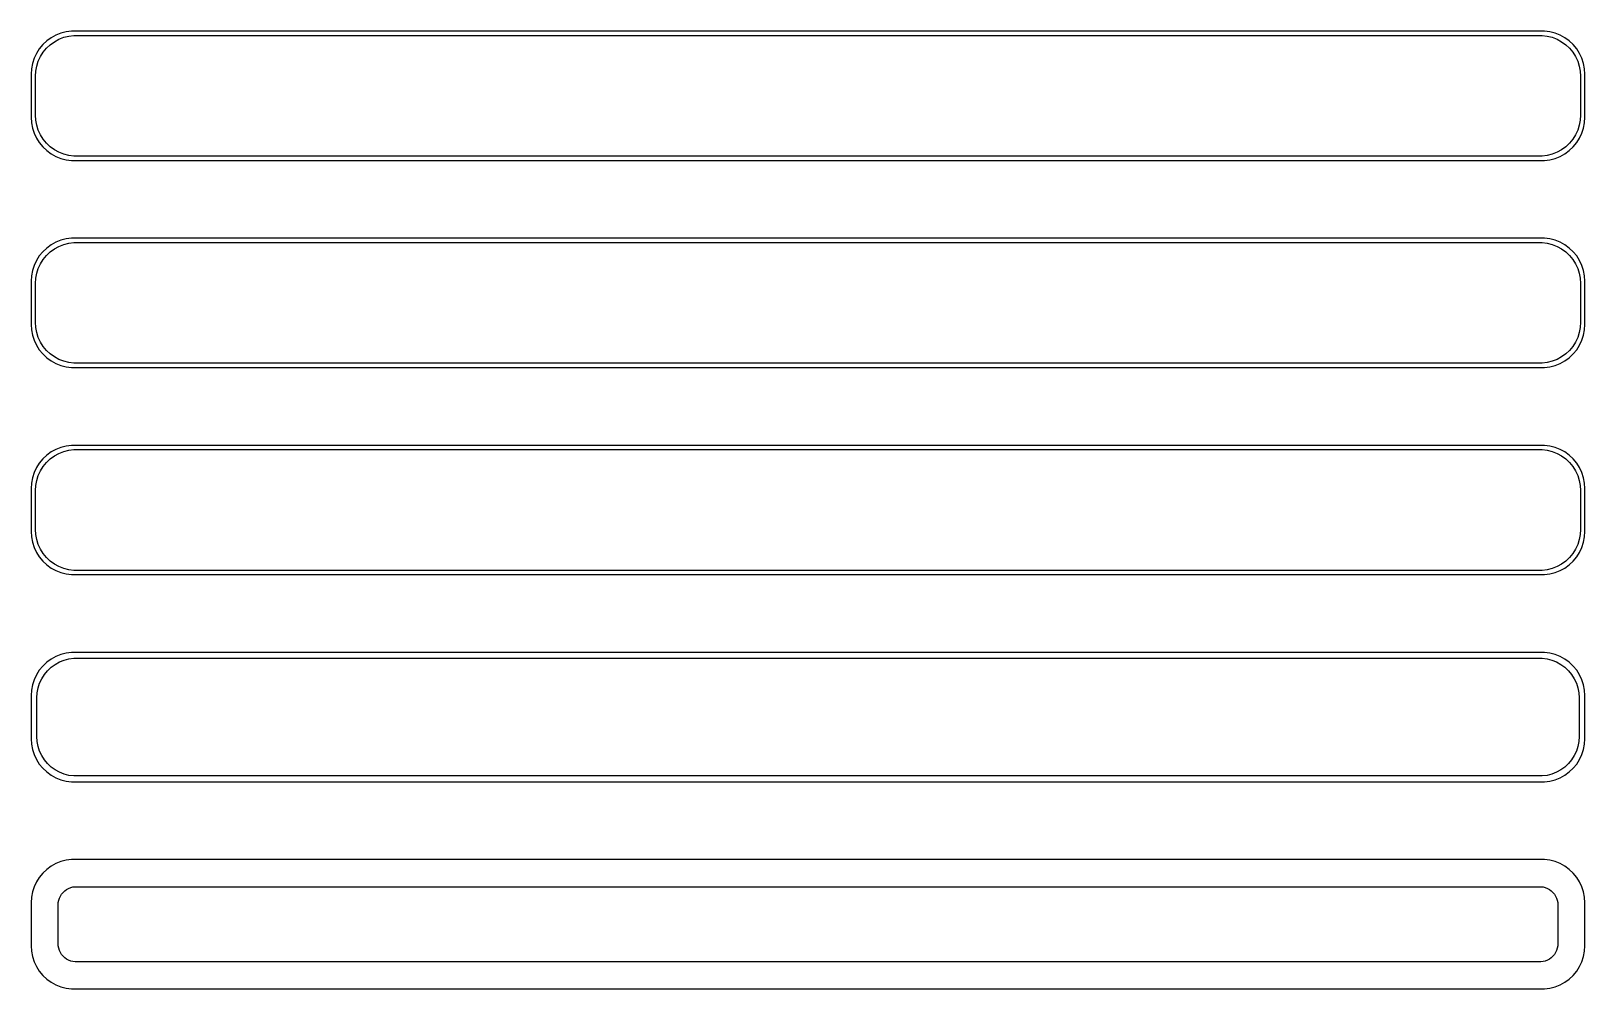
# Model space of a CAD drawing. Header units: metres. Extents: x -90 to 90, y 113 to 223.
import ezdxf

# ---------------------------------------------------------------- set-up
doc = ezdxf.new("R2010")
doc.units = ezdxf.units.M

msp = doc.modelspace()

# ---------------------------------------------------------------- linework, layer by layer
for p, q in [((-86.5451, 223.255), (-87.1289, 223.024)), ((-85.9369, 223.411), (-86.5451, 223.255)), ((-85.3139, 223.49), (-85.9369, 223.411)), ((85.3139, 223.49), (-85.3139, 223.49)), ((85.9369, 223.411), (85.3139, 223.49)), ((86.5451, 223.255), (85.9369, 223.411)), ((87.1289, 223.024), (86.5451, 223.255)), ((-89.0451, 221.439), (-89.3815, 220.909)), ((-88.6448, 221.923), (-89.0451, 221.439)), ((-88.1871, 222.353), (-88.6448, 221.923)), ((-88.5928, 221.042), (-88.2126, 221.502)), ((-88.2126, 221.502), (-87.7778, 221.91)), ((-87.6791, 222.722), (-88.1871, 222.353)), ((-87.7778, 221.91), (-87.2952, 222.261)), ((-87.1289, 223.024), (-87.6791, 222.722)), ((-87.2952, 222.261), (-86.7724, 222.548)), ((-86.7724, 222.548), (-86.2178, 222.768)), ((-86.2178, 222.768), (-85.6401, 222.916)), ((-85.6401, 222.916), (-85.0482, 222.991)), ((-85.0482, 222.991), (85.0482, 222.991)), ((85.0482, 222.991), (85.6401, 222.916)), ((85.6401, 222.916), (86.2178, 222.768)), ((86.2178, 222.768), (86.7724, 222.548)), ((86.7724, 222.548), (87.2952, 222.261)), ((87.6791, 222.722), (87.1289, 223.024)), ((87.2952, 222.261), (87.7778, 221.91)), ((88.1871, 222.353), (87.6791, 222.722)), ((87.7778, 221.91), (88.2126, 221.502)), ((88.6448, 221.923), (88.1871, 222.353)), ((88.2126, 221.502), (88.5928, 221.042)), ((89.0451, 221.439), (88.6448, 221.923)), ((89.3815, 220.909), (89.0451, 221.439)), ((-89.8429, 219.743), (-89.9606, 219.127)), ((-89.6489, 220.341), (-89.8429, 219.743)), ((-89.3815, 220.909), (-89.6489, 220.341)), ((-89.3508, 219.431), (-89.1664, 219.999)), ((-89.1664, 219.999), (-88.9125, 220.538)), ((-88.9125, 220.538), (-88.5928, 221.042)), ((88.5928, 221.042), (88.9125, 220.538)), ((88.9125, 220.538), (89.1664, 219.999)), ((89.1664, 219.999), (89.3508, 219.431)), ((89.6489, 220.341), (89.3815, 220.909)), ((89.8429, 219.743), (89.6489, 220.341)), ((89.9606, 219.127), (89.8429, 219.743)), ((-89.9606, 219.127), (-90, 218.5)), ((-90, 218.5), (-90, 213.5)), ((-89.5, 218.25), (-89.4625, 218.845)), ((-89.5, 213.75), (-89.5, 218.25)), ((-89.4625, 218.845), (-89.3508, 219.431)), ((89.3508, 219.431), (89.4625, 218.845)), ((89.4625, 218.845), (89.5, 218.25)), ((89.5, 218.25), (89.5, 213.75)), ((90, 218.5), (89.9606, 219.127)), ((90, 213.5), (90, 218.5)), ((-90, 213.5), (-89.9606, 212.873)), ((-89.9606, 212.873), (-89.8429, 212.257)), ((-89.4625, 213.155), (-89.5, 213.75)), ((-89.3508, 212.569), (-89.4625, 213.155)), ((-89.1664, 212.001), (-89.3508, 212.569)), ((89.3508, 212.569), (89.1664, 212.001)), ((89.4625, 213.155), (89.3508, 212.569)), ((89.5, 213.75), (89.4625, 213.155)), ((89.8429, 212.257), (89.9606, 212.873)), ((89.9606, 212.873), (90, 213.5)), ((-89.8429, 212.257), (-89.6489, 211.659)), ((-89.6489, 211.659), (-89.3815, 211.091)), ((-89.3815, 211.091), (-89.0451, 210.561)), ((-88.9125, 211.462), (-89.1664, 212.001)), ((-88.5928, 210.958), (-88.9125, 211.462)), ((-88.2126, 210.498), (-88.5928, 210.958)), ((88.5928, 210.958), (88.2126, 210.498)), ((88.9125, 211.462), (88.5928, 210.958)), ((89.1664, 212.001), (88.9125, 211.462)), ((89.0451, 210.561), (89.3815, 211.091)), ((89.3815, 211.091), (89.6489, 211.659)), ((89.6489, 211.659), (89.8429, 212.257)), ((-89.0451, 210.561), (-88.6448, 210.077)), ((-88.6448, 210.077), (-88.1871, 209.647)), ((-87.7778, 210.09), (-88.2126, 210.498)), ((-88.1871, 209.647), (-87.6791, 209.278)), ((-87.2952, 209.739), (-87.7778, 210.09)), ((-87.6791, 209.278), (-87.1289, 208.976)), ((-86.7724, 209.452), (-87.2952, 209.739)), ((-87.1289, 208.976), (-86.5451, 208.745)), ((-86.2178, 209.232), (-86.7724, 209.452)), ((-85.6401, 209.084), (-86.2178, 209.232)), ((-85.0482, 209.009), (-85.6401, 209.084)), ((85.0482, 209.009), (-85.0482, 209.009)), ((85.6401, 209.084), (85.0482, 209.009)), ((86.2178, 209.232), (85.6401, 209.084)), ((86.7724, 209.452), (86.2178, 209.232)), ((86.5451, 208.745), (87.1289, 208.976)), ((87.2952, 209.739), (86.7724, 209.452)), ((87.1289, 208.976), (87.6791, 209.278)), ((87.7778, 210.09), (87.2952, 209.739)), ((87.6791, 209.278), (88.1871, 209.647)), ((88.2126, 210.498), (87.7778, 210.09)), ((88.1871, 209.647), (88.6448, 210.077)), ((88.6448, 210.077), (89.0451, 210.561)), ((-86.5451, 208.745), (-85.9369, 208.589)), ((-85.9369, 208.589), (-85.3139, 208.51)), ((-85.3139, 208.51), (85.3139, 208.51)), ((85.3139, 208.51), (85.9369, 208.589)), ((85.9369, 208.589), (86.5451, 208.745)), ((-88.1871, 198.353), (-88.6448, 197.923)), ((-87.6791, 198.722), (-88.1871, 198.353)), ((-87.7778, 197.91), (-87.2952, 198.261)), ((-87.1289, 199.024), (-87.6791, 198.722)), ((-87.2952, 198.261), (-86.7724, 198.548)), ((-86.5451, 199.255), (-87.1289, 199.024)), ((-86.7724, 198.548), (-86.2178, 198.768)), ((-85.9369, 199.411), (-86.5451, 199.255)), ((-86.2178, 198.768), (-85.6401, 198.916)), ((-85.3139, 199.49), (-85.9369, 199.411)), ((-85.6401, 198.916), (-85.0482, 198.991)), ((85.3139, 199.49), (-85.3139, 199.49)), ((-85.0482, 198.991), (85.0482, 198.991)), ((85.0482, 198.991), (85.6401, 198.916)), ((85.9369, 199.411), (85.3139, 199.49)), ((85.6401, 198.916), (86.2178, 198.768)), ((86.5451, 199.255), (85.9369, 199.411)), ((86.2178, 198.768), (86.7724, 198.548)), ((87.1289, 199.024), (86.5451, 199.255)), ((86.7724, 198.548), (87.2952, 198.261)), ((87.6791, 198.722), (87.1289, 199.024)), ((87.2952, 198.261), (87.7778, 197.91)), ((88.1871, 198.353), (87.6791, 198.722)), ((88.6448, 197.923), (88.1871, 198.353)), ((-89.6489, 196.341), (-89.8429, 195.743)), ((-89.3815, 196.909), (-89.6489, 196.341)), ((-89.0451, 197.439), (-89.3815, 196.909)), ((-89.1664, 195.999), (-88.9125, 196.538)), ((-88.6448, 197.923), (-89.0451, 197.439)), ((-88.9125, 196.538), (-88.5928, 197.042)), ((-88.5928, 197.042), (-88.2126, 197.502)), ((-88.2126, 197.502), (-87.7778, 197.91)), ((87.7778, 197.91), (88.2126, 197.502)), ((88.2126, 197.502), (88.5928, 197.042)), ((88.5928, 197.042), (88.9125, 196.538)), ((89.0451, 197.439), (88.6448, 197.923)), ((88.9125, 196.538), (89.1664, 195.999)), ((89.3815, 196.909), (89.0451, 197.439)), ((89.6489, 196.341), (89.3815, 196.909)), ((89.8429, 195.743), (89.6489, 196.341)), ((-89.9606, 195.127), (-90, 194.5)), ((-90, 194.5), (-90, 189.5)), ((-89.8429, 195.743), (-89.9606, 195.127)), ((-89.5, 194.25), (-89.4625, 194.845)), ((-89.4625, 194.845), (-89.3508, 195.431)), ((-89.3508, 195.431), (-89.1664, 195.999)), ((89.1664, 195.999), (89.3508, 195.431)), ((89.3508, 195.431), (89.4625, 194.845)), ((89.4625, 194.845), (89.5, 194.25)), ((89.9606, 195.127), (89.8429, 195.743)), ((90, 194.5), (89.9606, 195.127)), ((90, 189.5), (90, 194.5)), ((-89.5, 189.75), (-89.5, 194.25)), ((89.5, 194.25), (89.5, 189.75)), ((-90, 189.5), (-89.9606, 188.873)), ((-89.4625, 189.155), (-89.5, 189.75)), ((-89.3508, 188.569), (-89.4625, 189.155)), ((89.4625, 189.155), (89.3508, 188.569)), ((89.5, 189.75), (89.4625, 189.155)), ((89.9606, 188.873), (90, 189.5)), ((-89.9606, 188.873), (-89.8429, 188.257)), ((-89.8429, 188.257), (-89.6489, 187.659)), ((-89.6489, 187.659), (-89.3815, 187.091)), ((-89.1664, 188.001), (-89.3508, 188.569)), ((-88.9125, 187.462), (-89.1664, 188.001)), ((-88.5928, 186.958), (-88.9125, 187.462)), ((88.9125, 187.462), (88.5928, 186.958)), ((89.1664, 188.001), (88.9125, 187.462)), ((89.3508, 188.569), (89.1664, 188.001)), ((89.3815, 187.091), (89.6489, 187.659)), ((89.6489, 187.659), (89.8429, 188.257)), ((89.8429, 188.257), (89.9606, 188.873)), ((-89.3815, 187.091), (-89.0451, 186.561)), ((-89.0451, 186.561), (-88.6448, 186.077)), ((-88.6448, 186.077), (-88.1871, 185.647)), ((-88.2126, 186.498), (-88.5928, 186.958)), ((-87.7778, 186.09), (-88.2126, 186.498)), ((-88.1871, 185.647), (-87.6791, 185.278)), ((-87.2952, 185.739), (-87.7778, 186.09)), ((-86.7724, 185.452), (-87.2952, 185.739)), ((-86.2178, 185.232), (-86.7724, 185.452)), ((86.7724, 185.452), (86.2178, 185.232)), ((87.2952, 185.739), (86.7724, 185.452)), ((87.7778, 186.09), (87.2952, 185.739)), ((87.6791, 185.278), (88.1871, 185.647)), ((88.2126, 186.498), (87.7778, 186.09)), ((88.1871, 185.647), (88.6448, 186.077)), ((88.5928, 186.958), (88.2126, 186.498)), ((88.6448, 186.077), (89.0451, 186.561)), ((89.0451, 186.561), (89.3815, 187.091)), ((-87.6791, 185.278), (-87.1289, 184.976)), ((-87.1289, 184.976), (-86.5451, 184.745)), ((-86.5451, 184.745), (-85.9369, 184.589)), ((-85.6401, 185.084), (-86.2178, 185.232)), ((-85.9369, 184.589), (-85.3139, 184.51)), ((-85.0482, 185.009), (-85.6401, 185.084)), ((-85.3139, 184.51), (85.3139, 184.51)), ((85.0482, 185.009), (-85.0482, 185.009)), ((85.6401, 185.084), (85.0482, 185.009)), ((85.3139, 184.51), (85.9369, 184.589)), ((86.2178, 185.232), (85.6401, 185.084)), ((85.9369, 184.589), (86.5451, 184.745)), ((86.5451, 184.745), (87.1289, 184.976)), ((87.1289, 184.976), (87.6791, 185.278)), ((-87.6791, 174.722), (-88.1871, 174.353)), ((-87.1289, 175.024), (-87.6791, 174.722)), ((-86.5451, 175.255), (-87.1289, 175.024)), ((-86.7724, 174.548), (-86.2178, 174.768)), ((-85.9369, 175.411), (-86.5451, 175.255)), ((-86.2178, 174.768), (-85.6401, 174.916)), ((-85.3139, 175.49), (-85.9369, 175.411)), ((-85.6401, 174.916), (-85.0482, 174.991)), ((85.3139, 175.49), (-85.3139, 175.49)), ((-85.0482, 174.991), (85.0482, 174.991)), ((85.0482, 174.991), (85.6401, 174.916)), ((85.9369, 175.411), (85.3139, 175.49)), ((85.6401, 174.916), (86.2178, 174.768)), ((86.5451, 175.255), (85.9369, 175.411)), ((86.2178, 174.768), (86.7724, 174.548)), ((87.1289, 175.024), (86.5451, 175.255)), ((87.6791, 174.722), (87.1289, 175.024)), ((88.1871, 174.353), (87.6791, 174.722)), ((-89.3815, 172.909), (-89.6489, 172.341)), ((-89.0451, 173.439), (-89.3815, 172.909)), ((-88.6448, 173.923), (-89.0451, 173.439)), ((-88.9125, 172.538), (-88.5928, 173.042)), ((-88.1871, 174.353), (-88.6448, 173.923)), ((-88.5928, 173.042), (-88.2126, 173.502)), ((-88.2126, 173.502), (-87.7778, 173.91)), ((-87.7778, 173.91), (-87.2952, 174.261)), ((-87.2952, 174.261), (-86.7724, 174.548)), ((86.7724, 174.548), (87.2952, 174.261)), ((87.2952, 174.261), (87.7778, 173.91)), ((87.7778, 173.91), (88.2126, 173.502)), ((88.6448, 173.923), (88.1871, 174.353)), ((88.2126, 173.502), (88.5928, 173.042)), ((88.5928, 173.042), (88.9125, 172.538)), ((89.0451, 173.439), (88.6448, 173.923)), ((89.3815, 172.909), (89.0451, 173.439)), ((89.6489, 172.341), (89.3815, 172.909)), ((-89.9606, 171.127), (-90, 170.5)), ((-89.8429, 171.743), (-89.9606, 171.127)), ((-89.6489, 172.341), (-89.8429, 171.743)), ((-89.4625, 170.845), (-89.3508, 171.431)), ((-89.3508, 171.431), (-89.1664, 171.999)), ((-89.1664, 171.999), (-88.9125, 172.538)), ((88.9125, 172.538), (89.1664, 171.999)), ((89.1664, 171.999), (89.3508, 171.431)), ((89.3508, 171.431), (89.4625, 170.845)), ((89.8429, 171.743), (89.6489, 172.341)), ((89.9606, 171.127), (89.8429, 171.743)), ((90, 170.5), (89.9606, 171.127)), ((-90, 170.5), (-90, 165.5)), ((-89.5, 170.25), (-89.4625, 170.845)), ((-89.5, 165.75), (-89.5, 170.25)), ((89.4625, 170.845), (89.5, 170.25)), ((89.5, 170.25), (89.5, 165.75)), ((90, 165.5), (90, 170.5)), ((-89.4625, 165.155), (-89.5, 165.75)), ((89.5, 165.75), (89.4625, 165.155)), ((-90, 165.5), (-89.9606, 164.873)), ((-89.9606, 164.873), (-89.8429, 164.257)), ((-89.8429, 164.257), (-89.6489, 163.659)), ((-89.3508, 164.569), (-89.4625, 165.155)), ((-89.1664, 164.001), (-89.3508, 164.569)), ((-88.9125, 163.462), (-89.1664, 164.001)), ((89.1664, 164.001), (88.9125, 163.462)), ((89.3508, 164.569), (89.1664, 164.001)), ((89.4625, 165.155), (89.3508, 164.569)), ((89.6489, 163.659), (89.8429, 164.257)), ((89.8429, 164.257), (89.9606, 164.873)), ((89.9606, 164.873), (90, 165.5)), ((-89.6489, 163.659), (-89.3815, 163.091)), ((-89.3815, 163.091), (-89.0451, 162.561)), ((-89.0451, 162.561), (-88.6448, 162.077)), ((-88.5928, 162.958), (-88.9125, 163.462)), ((-88.6448, 162.077), (-88.1871, 161.647)), ((-88.2126, 162.498), (-88.5928, 162.958)), ((-87.7778, 162.09), (-88.2126, 162.498)), ((-87.2952, 161.739), (-87.7778, 162.09)), ((87.7778, 162.09), (87.2952, 161.739)), ((88.2126, 162.498), (87.7778, 162.09)), ((88.1871, 161.647), (88.6448, 162.077)), ((88.5928, 162.958), (88.2126, 162.498)), ((88.9125, 163.462), (88.5928, 162.958)), ((88.6448, 162.077), (89.0451, 162.561)), ((89.0451, 162.561), (89.3815, 163.091)), ((89.3815, 163.091), (89.6489, 163.659)), ((-88.1871, 161.647), (-87.6791, 161.278)), ((-87.6791, 161.278), (-87.1289, 160.976)), ((-86.7724, 161.452), (-87.2952, 161.739)), ((-87.1289, 160.976), (-86.5451, 160.745)), ((-86.2178, 161.232), (-86.7724, 161.452)), ((-86.5451, 160.745), (-85.9369, 160.589)), ((-85.6401, 161.084), (-86.2178, 161.232)), ((-85.9369, 160.589), (-85.3139, 160.51)), ((-85.0482, 161.009), (-85.6401, 161.084)), ((-85.3139, 160.51), (85.3139, 160.51)), ((85.0482, 161.009), (-85.0482, 161.009)), ((85.6401, 161.084), (85.0482, 161.009)), ((85.3139, 160.51), (85.9369, 160.589)), ((86.2178, 161.232), (85.6401, 161.084)), ((85.9369, 160.589), (86.5451, 160.745)), ((86.7724, 161.452), (86.2178, 161.232)), ((86.5451, 160.745), (87.1289, 160.976)), ((87.2952, 161.739), (86.7724, 161.452)), ((87.1289, 160.976), (87.6791, 161.278)), ((87.6791, 161.278), (88.1871, 161.647)), ((-86.5451, 151.255), (-87.1289, 151.024)), ((-85.9369, 151.411), (-86.5451, 151.255)), ((-85.3139, 151.49), (-85.9369, 151.411)), ((85.3139, 151.49), (-85.3139, 151.49)), ((85.9369, 151.411), (85.3139, 151.49)), ((86.5451, 151.255), (85.9369, 151.411)), ((87.1289, 151.024), (86.5451, 151.255)), ((-89.0451, 149.439), (-89.3815, 148.909)), ((-88.6448, 149.923), (-89.0451, 149.439)), ((-88.1871, 150.353), (-88.6448, 149.923)), ((-87.6791, 150.722), (-88.1871, 150.353)), ((-88.0875, 149.384), (-87.6684, 149.778)), ((-87.1289, 151.024), (-87.6791, 150.722)), ((-87.6684, 149.778), (-87.2032, 150.116)), ((-87.2032, 150.116), (-86.6994, 150.393)), ((-86.6994, 150.393), (-86.1648, 150.604)), ((-86.1648, 150.604), (-85.6079, 150.747)), ((-85.6079, 150.747), (-85.0375, 150.819)), ((-85.0375, 150.819), (85.0375, 150.819)), ((85.0375, 150.819), (85.6079, 150.747)), ((85.6079, 150.747), (86.1648, 150.604)), ((86.1648, 150.604), (86.6994, 150.393)), ((86.6994, 150.393), (87.2032, 150.116)), ((87.6791, 150.722), (87.1289, 151.024)), ((87.2032, 150.116), (87.6684, 149.778)), ((87.6684, 149.778), (88.0875, 149.384)), ((88.1871, 150.353), (87.6791, 150.722)), ((88.6448, 149.923), (88.1871, 150.353)), ((89.0451, 149.439), (88.6448, 149.923)), ((89.3815, 148.909), (89.0451, 149.439)), ((-89.8429, 147.743), (-89.9606, 147.127)), ((-89.6489, 148.341), (-89.8429, 147.743)), ((-89.3815, 148.909), (-89.6489, 148.341)), ((-89.1846, 147.389), (-89.0069, 147.935)), ((-89.0069, 147.935), (-88.7621, 148.456)), ((-88.7621, 148.456), (-88.454, 148.941)), ((-88.454, 148.941), (-88.0875, 149.384)), ((88.0875, 149.384), (88.454, 148.941)), ((88.454, 148.941), (88.7621, 148.456)), ((88.7621, 148.456), (89.0069, 147.935)), ((89.0069, 147.935), (89.1846, 147.389)), ((89.6489, 148.341), (89.3815, 148.909)), ((89.8429, 147.743), (89.6489, 148.341)), ((89.9606, 147.127), (89.8429, 147.743)), ((-89.9606, 147.127), (-90, 146.5)), ((-90, 146.5), (-90, 141.5)), ((-89.3284, 146.25), (-89.2923, 146.824)), ((-89.3284, 141.75), (-89.3284, 146.25)), ((-89.2923, 146.824), (-89.1846, 147.389)), ((89.1846, 147.389), (89.2923, 146.824)), ((89.2923, 146.824), (89.3284, 146.25)), ((89.3284, 146.25), (89.3284, 141.75)), ((90, 146.5), (89.9606, 147.127)), ((90, 141.5), (90, 146.5)), ((-90, 141.5), (-89.9606, 140.873)), ((-89.9606, 140.873), (-89.8429, 140.257)), ((-89.2923, 141.176), (-89.3284, 141.75)), ((-89.1846, 140.611), (-89.2923, 141.176)), ((-89.0069, 140.065), (-89.1846, 140.611)), ((89.1846, 140.611), (89.0069, 140.065)), ((89.2923, 141.176), (89.1846, 140.611)), ((89.3284, 141.75), (89.2923, 141.176)), ((89.8429, 140.257), (89.9606, 140.873)), ((89.9606, 140.873), (90, 141.5)), ((-89.8429, 140.257), (-89.6489, 139.659)), ((-89.6489, 139.659), (-89.3815, 139.091)), ((-89.3815, 139.091), (-89.0451, 138.561)), ((-88.7621, 139.544), (-89.0069, 140.065)), ((-88.454, 139.059), (-88.7621, 139.544)), ((-88.0875, 138.616), (-88.454, 139.059)), ((-87.6684, 138.222), (-88.0875, 138.616)), ((88.0875, 138.616), (87.6684, 138.222)), ((88.454, 139.059), (88.0875, 138.616)), ((88.7621, 139.544), (88.454, 139.059)), ((89.0069, 140.065), (88.7621, 139.544)), ((89.0451, 138.561), (89.3815, 139.091)), ((89.3815, 139.091), (89.6489, 139.659)), ((89.6489, 139.659), (89.8429, 140.257)), ((-89.0451, 138.561), (-88.6448, 138.077)), ((-88.6448, 138.077), (-88.1871, 137.647)), ((-88.1871, 137.647), (-87.6791, 137.278)), ((-87.6791, 137.278), (-87.1289, 136.976)), ((-87.2032, 137.884), (-87.6684, 138.222)), ((-86.6994, 137.607), (-87.2032, 137.884)), ((-87.1289, 136.976), (-86.5451, 136.745)), ((-86.1648, 137.396), (-86.6994, 137.607)), ((-85.6079, 137.253), (-86.1648, 137.396)), ((-85.0375, 137.181), (-85.6079, 137.253)), ((85.0375, 137.181), (-85.0375, 137.181)), ((85.6079, 137.253), (85.0375, 137.181)), ((86.1648, 137.396), (85.6079, 137.253)), ((86.6994, 137.607), (86.1648, 137.396)), ((86.5451, 136.745), (87.1289, 136.976)), ((87.2032, 137.884), (86.6994, 137.607)), ((87.1289, 136.976), (87.6791, 137.278)), ((87.6684, 138.222), (87.2032, 137.884)), ((87.6791, 137.278), (88.1871, 137.647)), ((88.1871, 137.647), (88.6448, 138.077)), ((88.6448, 138.077), (89.0451, 138.561)), ((-86.5451, 136.745), (-85.9369, 136.589)), ((-85.9369, 136.589), (-85.3139, 136.51)), ((-85.3139, 136.51), (85.3139, 136.51)), ((85.3139, 136.51), (85.9369, 136.589)), ((85.9369, 136.589), (86.5451, 136.745)), ((-88.1871, 126.353), (-88.6448, 125.923)), ((-87.6791, 126.722), (-88.1871, 126.353)), ((-87.1289, 127.024), (-87.6791, 126.722)), ((-86.5451, 127.255), (-87.1289, 127.024)), ((-85.9369, 127.411), (-86.5451, 127.255)), ((-85.3139, 127.49), (-85.9369, 127.411)), ((85.3139, 127.49), (-85.3139, 127.49)), ((85.9369, 127.411), (85.3139, 127.49)), ((86.5451, 127.255), (85.9369, 127.411)), ((87.1289, 127.024), (86.5451, 127.255)), ((87.6791, 126.722), (87.1289, 127.024)), ((88.1871, 126.353), (87.6791, 126.722)), ((88.6448, 125.923), (88.1871, 126.353)), ((-89.6489, 124.341), (-89.8429, 123.743)), ((-89.3815, 124.909), (-89.6489, 124.341)), ((-89.0451, 125.439), (-89.3815, 124.909)), ((-88.6448, 125.923), (-89.0451, 125.439)), ((-85.6482, 124.159), (-85.4019, 124.256)), ((-85.4019, 124.256), (-85.1453, 124.322)), ((-85.1453, 124.322), (-84.8825, 124.355)), ((-84.8825, 124.355), (84.8825, 124.355)), ((84.8825, 124.355), (85.1453, 124.322)), ((85.1453, 124.322), (85.4019, 124.256)), ((85.4019, 124.256), (85.6482, 124.159)), ((89.0451, 125.439), (88.6448, 125.923)), ((89.3815, 124.909), (89.0451, 125.439)), ((89.6489, 124.341), (89.3815, 124.909)), ((89.8429, 123.743), (89.6489, 124.341)), ((-89.9606, 123.127), (-90, 122.5)), ((-90, 122.5), (-90, 117.5)), ((-89.8429, 123.743), (-89.9606, 123.127)), ((-86.8596, 122.25), (-86.843, 122.514)), ((-86.843, 122.514), (-86.7934, 122.775)), ((-86.7934, 122.775), (-86.7115, 123.027)), ((-86.7115, 123.027), (-86.5987, 123.266)), ((-86.5987, 123.266), (-86.4567, 123.49)), ((-86.4567, 123.49), (-86.2879, 123.694)), ((-86.2879, 123.694), (-86.0947, 123.875)), ((-86.0947, 123.875), (-85.8804, 124.031)), ((-85.8804, 124.031), (-85.6482, 124.159)), ((85.6482, 124.159), (85.8804, 124.031)), ((85.8804, 124.031), (86.0947, 123.875)), ((86.0947, 123.875), (86.2879, 123.694)), ((86.2879, 123.694), (86.4567, 123.49)), ((86.4567, 123.49), (86.5987, 123.266)), ((86.5987, 123.266), (86.7115, 123.027)), ((86.7115, 123.027), (86.7934, 122.775)), ((86.7934, 122.775), (86.843, 122.514)), ((86.843, 122.514), (86.8596, 122.25)), ((89.9606, 123.127), (89.8429, 123.743)), ((90, 122.5), (89.9606, 123.127)), ((90, 117.5), (90, 122.5)), ((-86.8596, 117.75), (-86.8596, 122.25)), ((86.8596, 122.25), (86.8596, 117.75)), ((-90, 117.5), (-89.9606, 116.873)), ((-86.843, 117.486), (-86.8596, 117.75)), ((-86.7934, 117.225), (-86.843, 117.486)), ((-86.7115, 116.973), (-86.7934, 117.225)), ((86.7934, 117.225), (86.7115, 116.973)), ((86.843, 117.486), (86.7934, 117.225)), ((86.8596, 117.75), (86.843, 117.486)), ((89.9606, 116.873), (90, 117.5)), ((-89.9606, 116.873), (-89.8429, 116.257)), ((-89.8429, 116.257), (-89.6489, 115.659)), ((-89.6489, 115.659), (-89.3815, 115.091)), ((-86.5987, 116.734), (-86.7115, 116.973)), ((-86.4567, 116.51), (-86.5987, 116.734)), ((-86.2879, 116.306), (-86.4567, 116.51)), ((-86.0947, 116.125), (-86.2879, 116.306)), ((-85.8804, 115.969), (-86.0947, 116.125)), ((-85.6482, 115.841), (-85.8804, 115.969)), ((-85.4019, 115.744), (-85.6482, 115.841)), ((-85.1453, 115.678), (-85.4019, 115.744)), ((-84.8825, 115.645), (-85.1453, 115.678)), ((84.8825, 115.645), (-84.8825, 115.645)), ((85.1453, 115.678), (84.8825, 115.645)), ((85.4019, 115.744), (85.1453, 115.678)), ((85.6482, 115.841), (85.4019, 115.744)), ((85.8804, 115.969), (85.6482, 115.841)), ((86.0947, 116.125), (85.8804, 115.969)), ((86.2879, 116.306), (86.0947, 116.125)), ((86.4567, 116.51), (86.2879, 116.306)), ((86.5987, 116.734), (86.4567, 116.51)), ((86.7115, 116.973), (86.5987, 116.734)), ((89.3815, 115.091), (89.6489, 115.659)), ((89.6489, 115.659), (89.8429, 116.257)), ((89.8429, 116.257), (89.9606, 116.873)), ((-89.3815, 115.091), (-89.0451, 114.561)), ((-89.0451, 114.561), (-88.6448, 114.077)), ((-88.6448, 114.077), (-88.1871, 113.647)), ((-88.1871, 113.647), (-87.6791, 113.278)), ((87.6791, 113.278), (88.1871, 113.647)), ((88.1871, 113.647), (88.6448, 114.077)), ((88.6448, 114.077), (89.0451, 114.561)), ((89.0451, 114.561), (89.3815, 115.091)), ((-87.6791, 113.278), (-87.1289, 112.976)), ((-87.1289, 112.976), (-86.5451, 112.745)), ((-86.5451, 112.745), (-85.9369, 112.589)), ((-85.9369, 112.589), (-85.3139, 112.51)), ((-85.3139, 112.51), (85.3139, 112.51)), ((85.3139, 112.51), (85.9369, 112.589)), ((85.9369, 112.589), (86.5451, 112.745)), ((86.5451, 112.745), (87.1289, 112.976)), ((87.1289, 112.976), (87.6791, 113.278))]:
    msp.add_line(p, q)

doc.saveas('drawing.dxf')
